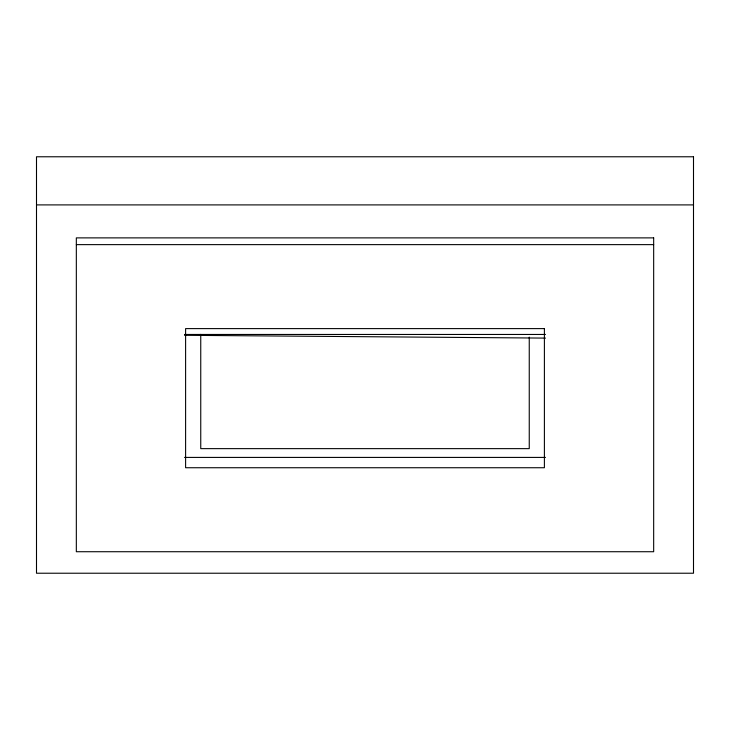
<?xml version="1.0" encoding="UTF-8"?>
<svg xmlns="http://www.w3.org/2000/svg" width="730" height="730" viewBox="0 0 730 730"><rect width="100%" height="100%" fill="white"/><g stroke="black" fill="none" stroke-linecap="round" stroke-linejoin="round"><path stroke-width="1.09" d="M36.5 204.902L693.5 204.902M76.331 244.632L653.669 244.632M184.507 334.459L545.492 334.459M184.507 457.418L545.492 457.418M184.507 335.298L545.492 338.099M529.25 337.141L529.25 448.64L200.75 448.64L200.75 334.358M693.5 156.777L36.5 156.777L36.5 573.223L693.5 573.223L693.5 156.777M653.669 237.88L76.331 237.88L76.331 551.725L653.669 551.725L653.669 237.88M544.398 328.609L185.602 328.609L185.602 467.738L544.398 467.738L544.398 328.609"/></g></svg>
